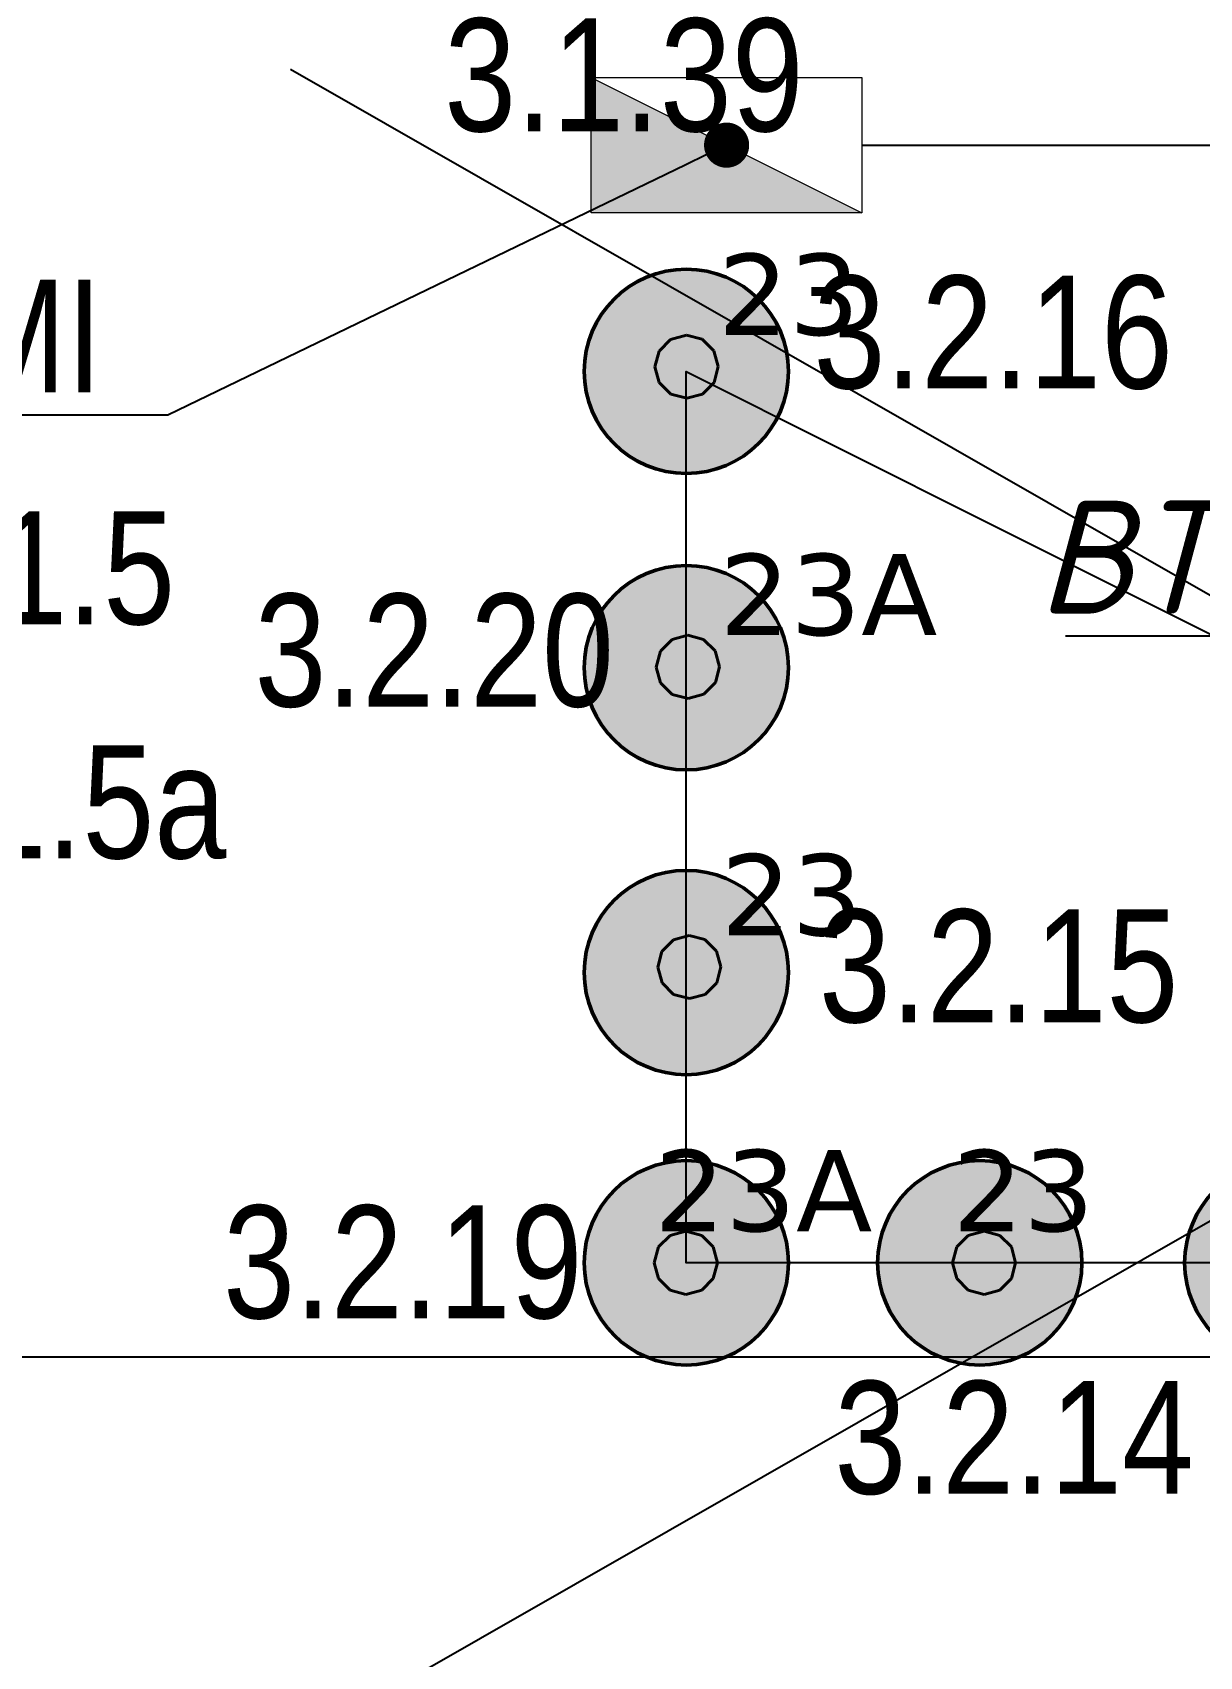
# Model space of a CAD drawing. Header units: millimetres. Extents: x -243740 to 150609, y -473655 to -165121.
# Drawn here: x -219112 to -216526, y -378852 to -375255 of the extents above; entities that cross this region are included whole.
import ezdxf
from ezdxf import colors
from ezdxf.entities.mleader import LeaderData, LeaderLine
from ezdxf.enums import TextEntityAlignment as Align
from ezdxf.math import Vec2, Vec3

# ---------------------------------------------------------------- set-up
doc = ezdxf.new("R2010")
doc.units = ezdxf.units.MM
for name, color, linetype, lineweight in [('0_Авт.', 255, 'Continuous', 5), ('_освещение_dali', 3, 'Continuous', 50), ('DLX_FL2_LUM 5', 5, 'Continuous', 40), ('Аварийное_овещение', 1, 'Continuous', 30), ('Освещение', 5, 'Continuous', 30)]:
    doc.layers.add(name, color=color, linetype=linetype, lineweight=lineweight)
for name, color, linetype in [('_HMI', 6, 'Continuous'), ('_Гр.ЩД-1А.5.9.I2.1', 6, 'Continuous'), ('_Гр.ЩД-1А.5.9.I2.2', 6, 'Continuous')]:
    doc.layers.add(name, color=color, linetype=linetype)
doc.layers.add('DLX_FL2_LUM 6', color=7, linetype='Continuous', lineweight=40, true_color=0xfb2904)
doc.styles.add('Arial Narrow_6', font='ARIALN.TTF', dxfattribs={"height": 193.245432})
doc.styles.get("Standard").update_dxf_attribs({"font": 'ARIALN.TTF'})
doc.styles.add('TableTextStyle', font='')
doc.styles.add('Шрифт - 200', font='', dxfattribs={"height": 200})
doc.styles.get('TableTextStyle').set_extended_font_data('VERDANA.TTF')
doc.styles.get('Шрифт - 200').set_extended_font_data('GOST Common', italic=True)
doc.linetypes.add('Truba', pattern='A,3e-05,[4,MSH_7,S=1,R=0,X=0,Y=0],-3.022072', length=3.022102)

# ---------------------------------------------------------------- blocks, each defined once
blk = doc.blocks.new('A$C453ecf4b')
at = {"layer": 'Аварийное_овещение', "lineweight": 40, "style": 'Arial Narrow_6'}
blk.add_text('А11.5а', height=250, dxfattribs=at).set_placement((15049.9, 20352.8))
blk = doc.blocks.new('_Dot')
at = {"color": 0, "linetype": 'ByBlock', "lineweight": -2}
blk.add_line((-0.5, 0), (-1, 0), dxfattribs=at)
at = {"color": 0, "linetype": 'ByBlock', "const_width": 0.5}
blk.add_lwpolyline([(-0.25, 0, 1), (0.25, 0, 1)], format="xyb", close=True, dxfattribs=at)
blk = doc.blocks.new('*U277')
h = blk.add_hatch(color=0)
h.dxf.hatch_style = 1
h.paths.add_polyline_path([(150, 300), (-150, 300), (-150, -300)])
at = {"color": 0}
blk.add_line((150, 300), (-150, -300), dxfattribs=at)
blk.add_lwpolyline([(150, 300), (150, -300), (-150, -300), (-150, 300)], close=True, dxfattribs=at)
blk = doc.blocks.new('dgdg')
at = {"layer": 'DLX_FL2_LUM 5'}
for points in [[(16942.3, 21502.2, 0), (16977.3, 21511.7, 0)], [(16977.3, 21511.7, 0), (16942.3, 21502.2, 0)], [(16977.3, 21511.7, 0), (16942.3, 21502.2, 0)], [(16942.3, 21502.2, 0), (16977.3, 21511.7, 0)], [(16977.3, 21511.7, 0), (16977.3, 21511.7, 0)], [(16977.3, 21511.7, 0), (17012.3, 21502.5, 0)], [(17012.3, 21502.5, 0), (16977.3, 21511.7, 0)], [(16977.3, 21511.7, 0), (16977.3, 21511.7, 0)], [(17012.3, 21502.5, 0), (16977.3, 21511.7, 0)], [(16977.3, 21511.7, 0), (17012.3, 21502.5, 0)], [(16907.6, 21441.4, 0), (16916.8, 21476.4, 0)], [(16916.8, 21476.4, 0), (16907.6, 21441.4, 0)], [(16916.8, 21476.4, 0), (16907.6, 21441.4, 0)], [(16907.6, 21441.4, 0), (16916.8, 21476.4, 0)], [(16916.8, 21476.4, 0), (16942.3, 21502.2, 0)], [(16942.3, 21502.2, 0), (16916.8, 21476.4, 0)], [(16942.3, 21502.2, 0), (16916.8, 21476.4, 0)], [(16916.8, 21476.4, 0), (16942.3, 21502.2, 0)], [(16916.8, 21476.4, 0), (16916.8, 21476.4, 0)], [(16916.8, 21476.4, 0), (16916.8, 21476.4, 0)], [(16942.3, 21502.2, 0), (16942.3, 21502.2, 0)], [(16942.3, 21502.2, 0), (16942.3, 21502.2, 0)], [(17012.3, 21502.5, 0), (17012.3, 21502.5, 0)], [(17012.3, 21502.5, 0), (17038, 21477, 0)], [(17038, 21477, 0), (17012.3, 21502.5, 0)], [(17012.3, 21502.5, 0), (17012.3, 21502.5, 0)], [(17038, 21477, 0), (17012.3, 21502.5, 0)], [(17012.3, 21502.5, 0), (17038, 21477, 0)], [(17038, 21477, 0), (17038, 21477, 0)], [(17038, 21477, 0), (17047.6, 21442, 0)], [(17047.6, 21442, 0), (17038, 21477, 0)], [(17038, 21477, 0), (17038, 21477, 0)], [(17047.6, 21442, 0), (17038, 21477, 0)], [(17038, 21477, 0), (17047.6, 21442, 0)], [(16917.1, 21406.4, 0), (16907.6, 21441.4, 0)], [(16907.6, 21441.4, 0), (16907.6, 21441.4, 0)], [(16907.6, 21441.4, 0), (16917.1, 21406.4, 0)], [(16907.6, 21441.4, 0), (16907.6, 21441.4, 0)], [(16907.6, 21441.4, 0), (16917.1, 21406.4, 0)], [(16917.1, 21406.4, 0), (16907.6, 21441.4, 0)], [(17047.6, 21442, 0), (17038.4, 21407, 0)], [(17038.4, 21407, 0), (17047.6, 21442, 0)], [(17038.4, 21407, 0), (17047.6, 21442, 0)], [(17047.6, 21442, 0), (17038.4, 21407, 0)], [(17047.6, 21442, 0), (17047.6, 21442, 0)], [(17047.6, 21442, 0), (17047.6, 21442, 0)], [(16942.9, 21380.9, 0), (16917.1, 21406.4, 0)], [(16917.1, 21406.4, 0), (16917.1, 21406.4, 0)], [(16917.1, 21406.4, 0), (16942.9, 21380.9, 0)], [(16917.1, 21406.4, 0), (16917.1, 21406.4, 0)], [(16917.1, 21406.4, 0), (16942.9, 21380.9, 0)], [(16942.9, 21380.9, 0), (16917.1, 21406.4, 0)], [(17038.4, 21407, 0), (17012.9, 21381.2, 0)], [(17012.9, 21381.2, 0), (17038.4, 21407, 0)], [(17012.9, 21381.2, 0), (17038.4, 21407, 0)], [(17038.4, 21407, 0), (17012.9, 21381.2, 0)], [(17038.4, 21407, 0), (17038.4, 21407, 0)], [(17038.4, 21407, 0), (17038.4, 21407, 0)], [(16977.9, 21371.7, 0), (16942.9, 21380.9, 0)], [(16942.9, 21380.9, 0), (16942.9, 21380.9, 0)], [(16942.9, 21380.9, 0), (16977.9, 21371.7, 0)], [(16942.9, 21380.9, 0), (16942.9, 21380.9, 0)], [(16942.9, 21380.9, 0), (16977.9, 21371.7, 0)], [(16977.9, 21371.7, 0), (16942.9, 21380.9, 0)], [(17012.9, 21381.2, 0), (16977.9, 21371.7, 0)], [(16977.9, 21371.7, 0), (17012.9, 21381.2, 0)], [(16977.9, 21371.7, 0), (17012.9, 21381.2, 0)], [(17012.9, 21381.2, 0), (16977.9, 21371.7, 0)], [(16977.9, 21371.7, 0), (16977.9, 21371.7, 0)], [(16977.9, 21371.7, 0), (16977.9, 21371.7, 0)], [(17012.9, 21381.2, 0), (17012.9, 21381.2, 0)], [(17012.9, 21381.2, 0), (17012.9, 21381.2, 0)], [(16948.4, 20172.4, 0), (16983.4, 20182, 0)], [(16983.4, 20182, 0), (16948.4, 20172.4, 0)], [(16983.4, 20182, 0), (16948.4, 20172.4, 0)], [(16948.4, 20172.4, 0), (16983.4, 20182, 0)], [(16983.4, 20182, 0), (16983.4, 20182, 0)], [(16983.4, 20182, 0), (17018.4, 20172.8, 0)], [(17018.4, 20172.8, 0), (16983.4, 20182, 0)], [(16983.4, 20182, 0), (16983.4, 20182, 0)], [(17018.4, 20172.8, 0), (16983.4, 20182, 0)], [(16983.4, 20182, 0), (17018.4, 20172.8, 0)], [(16913.7, 20111.7, 0), (16922.9, 20146.7, 0)], [(16922.9, 20146.7, 0), (16913.7, 20111.7, 0)], [(16922.9, 20146.7, 0), (16913.7, 20111.7, 0)], [(16913.7, 20111.7, 0), (16922.9, 20146.7, 0)], [(16922.9, 20146.7, 0), (16948.4, 20172.4, 0)], [(16948.4, 20172.4, 0), (16922.9, 20146.7, 0)], [(16948.4, 20172.4, 0), (16922.9, 20146.7, 0)], [(16922.9, 20146.7, 0), (16948.4, 20172.4, 0)], [(16922.9, 20146.7, 0), (16922.9, 20146.7, 0)], [(16922.9, 20146.7, 0), (16922.9, 20146.7, 0)], [(16948.4, 20172.4, 0), (16948.4, 20172.4, 0)], [(16948.4, 20172.4, 0), (16948.4, 20172.4, 0)], [(17018.4, 20172.8, 0), (17018.4, 20172.8, 0)], [(17018.4, 20172.8, 0), (17044.2, 20147.3, 0)], [(17044.2, 20147.3, 0), (17018.4, 20172.8, 0)], [(17018.4, 20172.8, 0), (17018.4, 20172.8, 0)], [(17044.2, 20147.3, 0), (17018.4, 20172.8, 0)], [(17018.4, 20172.8, 0), (17044.2, 20147.3, 0)], [(17044.2, 20147.3, 0), (17044.2, 20147.3, 0)], [(17044.2, 20147.3, 0), (17053.7, 20112.3, 0)], [(17053.7, 20112.3, 0), (17044.2, 20147.3, 0)], [(17044.2, 20147.3, 0), (17044.2, 20147.3, 0)], [(17053.7, 20112.3, 0), (17044.2, 20147.3, 0)], [(17044.2, 20147.3, 0), (17053.7, 20112.3, 0)], [(16923.2, 20076.7, 0), (16913.7, 20111.7, 0)], [(16913.7, 20111.7, 0), (16913.7, 20111.7, 0)], [(16913.7, 20111.7, 0), (16923.2, 20076.7, 0)], [(16913.7, 20111.7, 0), (16913.7, 20111.7, 0)], [(16913.7, 20111.7, 0), (16923.2, 20076.7, 0)], [(16923.2, 20076.7, 0), (16913.7, 20111.7, 0)], [(17053.7, 20112.3, 0), (17044.5, 20077.3, 0)], [(17044.5, 20077.3, 0), (17053.7, 20112.3, 0)], [(17044.5, 20077.3, 0), (17053.7, 20112.3, 0)], [(17053.7, 20112.3, 0), (17044.5, 20077.3, 0)], [(17053.7, 20112.3, 0), (17053.7, 20112.3, 0)], [(17053.7, 20112.3, 0), (17053.7, 20112.3, 0)], [(16949, 20051.2, 0), (16923.2, 20076.7, 0)], [(16923.2, 20076.7, 0), (16923.2, 20076.7, 0)], [(16923.2, 20076.7, 0), (16949, 20051.2, 0)], [(16923.2, 20076.7, 0), (16923.2, 20076.7, 0)], [(16923.2, 20076.7, 0), (16949, 20051.2, 0)], [(16949, 20051.2, 0), (16923.2, 20076.7, 0)], [(17044.5, 20077.3, 0), (17019, 20051.5, 0)], [(17019, 20051.5, 0), (17044.5, 20077.3, 0)], [(17019, 20051.5, 0), (17044.5, 20077.3, 0)], [(17044.5, 20077.3, 0), (17019, 20051.5, 0)], [(17044.5, 20077.3, 0), (17044.5, 20077.3, 0)], [(17044.5, 20077.3, 0), (17044.5, 20077.3, 0)], [(16984, 20042, 0), (16949, 20051.2, 0)], [(16949, 20051.2, 0), (16949, 20051.2, 0)], [(16949, 20051.2, 0), (16984, 20042, 0)], [(16949, 20051.2, 0), (16949, 20051.2, 0)], [(16949, 20051.2, 0), (16984, 20042, 0)], [(16984, 20042, 0), (16949, 20051.2, 0)], [(17019, 20051.5, 0), (16984, 20042, 0)], [(16984, 20042, 0), (17019, 20051.5, 0)], [(16984, 20042, 0), (17019, 20051.5, 0)], [(17019, 20051.5, 0), (16984, 20042, 0)], [(16984, 20042, 0), (16984, 20042, 0)], [(16984, 20042, 0), (16984, 20042, 0)], [(17019, 20051.5, 0), (17019, 20051.5, 0)], [(17019, 20051.5, 0), (17019, 20051.5, 0)], [(17576.1, 19492, 0), (17601.7, 19517.6, 0)], [(17601.7, 19517.6, 0), (17576.1, 19492, 0)], [(17601.7, 19517.6, 0), (17576.1, 19492, 0)], [(17576.1, 19492, 0), (17601.7, 19517.6, 0)], [(17601.7, 19517.6, 0), (17636.7, 19527, 0)], [(17636.7, 19527, 0), (17601.7, 19517.6, 0)], [(17636.7, 19527, 0), (17601.7, 19517.6, 0)], [(17601.7, 19517.6, 0), (17636.7, 19527, 0)], [(17601.7, 19517.6, 0), (17601.7, 19517.6, 0)], [(17601.7, 19517.6, 0), (17601.7, 19517.6, 0)], [(17636.7, 19527, 0), (17636.7, 19527, 0)], [(17636.7, 19527, 0), (17671.7, 19517.6, 0)], [(17671.7, 19517.6, 0), (17636.7, 19527, 0)], [(17636.7, 19527, 0), (17636.7, 19527, 0)], [(17671.7, 19517.6, 0), (17636.7, 19527, 0)], [(17636.7, 19527, 0), (17671.7, 19517.6, 0)], [(17671.7, 19517.6, 0), (17671.7, 19517.6, 0)], [(17671.7, 19517.6, 0), (17697.3, 19492, 0)], [(17697.3, 19492, 0), (17671.7, 19517.6, 0)], [(17671.7, 19517.6, 0), (17671.7, 19517.6, 0)], [(17697.3, 19492, 0), (17671.7, 19517.6, 0)], [(17671.7, 19517.6, 0), (17697.3, 19492, 0)], [(17566.7, 19457, 0), (17576.1, 19492, 0)], [(17576.1, 19492, 0), (17566.7, 19457, 0)], [(17576.1, 19492, 0), (17566.7, 19457, 0)], [(17566.7, 19457, 0), (17576.1, 19492, 0)], [(17576.1, 19492, 0), (17576.1, 19492, 0)], [(17576.1, 19492, 0), (17576.1, 19492, 0)], [(17697.3, 19492, 0), (17697.3, 19492, 0)], [(17697.3, 19492, 0), (17706.7, 19457, 0)], [(17706.7, 19457, 0), (17697.3, 19492, 0)], [(17697.3, 19492, 0), (17697.3, 19492, 0)], [(17706.7, 19457, 0), (17697.3, 19492, 0)], [(17697.3, 19492, 0), (17706.7, 19457, 0)], [(17576.1, 19422, 0), (17566.7, 19457, 0)], [(17566.7, 19457, 0), (17566.7, 19457, 0)], [(17566.7, 19457, 0), (17576.1, 19422, 0)], [(17566.7, 19457, 0), (17566.7, 19457, 0)], [(17566.7, 19457, 0), (17576.1, 19422, 0)], [(17576.1, 19422, 0), (17566.7, 19457, 0)], [(17706.7, 19457, 0), (17697.3, 19422, 0)], [(17697.3, 19422, 0), (17706.7, 19457, 0)], [(17697.3, 19422, 0), (17706.7, 19457, 0)], [(17706.7, 19457, 0), (17697.3, 19422, 0)], [(17706.7, 19457, 0), (17706.7, 19457, 0)], [(17706.7, 19457, 0), (17706.7, 19457, 0)], [(17576.1, 19422, 0), (17576.1, 19422, 0)], [(17601.7, 19396.3, 0), (17576.1, 19422, 0)], [(17576.1, 19422, 0), (17576.1, 19422, 0)], [(17576.1, 19422, 0), (17601.7, 19396.3, 0)], [(17576.1, 19422, 0), (17601.7, 19396.3, 0)], [(17601.7, 19396.3, 0), (17576.1, 19422, 0)], [(17636.7, 19387, 0), (17601.7, 19396.3, 0)], [(17601.7, 19396.3, 0), (17601.7, 19396.3, 0)], [(17601.7, 19396.3, 0), (17636.7, 19387, 0)], [(17601.7, 19396.3, 0), (17601.7, 19396.3, 0)], [(17601.7, 19396.3, 0), (17636.7, 19387, 0)], [(17636.7, 19387, 0), (17601.7, 19396.3, 0)], [(17671.7, 19396.3, 0), (17636.7, 19387, 0)], [(17636.7, 19387, 0), (17671.7, 19396.3, 0)], [(17636.7, 19387, 0), (17671.7, 19396.3, 0)], [(17671.7, 19396.3, 0), (17636.7, 19387, 0)], [(17697.3, 19422, 0), (17671.7, 19396.3, 0)], [(17671.7, 19396.3, 0), (17697.3, 19422, 0)], [(17671.7, 19396.3, 0), (17697.3, 19422, 0)], [(17697.3, 19422, 0), (17671.7, 19396.3, 0)], [(17671.7, 19396.3, 0), (17671.7, 19396.3, 0)], [(17671.7, 19396.3, 0), (17671.7, 19396.3, 0)], [(17697.3, 19422, 0), (17697.3, 19422, 0)], [(17697.3, 19422, 0), (17697.3, 19422, 0)], [(17636.7, 19387, 0), (17636.7, 19387, 0)], [(17636.7, 19387, 0), (17636.7, 19387, 0)]]:
    blk.add_polyline3d(points, dxfattribs=at)
at = {"layer": 'DLX_FL2_LUM 6'}
for points in [[(16919.9, 20811.5, 0), (16945.4, 20837.2, 0)], [(16945.4, 20837.2, 0), (16919.9, 20811.5, 0)], [(16945.4, 20837.2, 0), (16919.9, 20811.5, 0)], [(16919.9, 20811.5, 0), (16945.4, 20837.2, 0)], [(16945.4, 20837.2, 0), (16980.3, 20846.8, 0)], [(16980.3, 20846.8, 0), (16945.4, 20837.2, 0)], [(16980.3, 20846.8, 0), (16945.4, 20837.2, 0)], [(16945.4, 20837.2, 0), (16980.3, 20846.8, 0)], [(16945.4, 20837.2, 0), (16945.4, 20837.2, 0)], [(16945.4, 20837.2, 0), (16945.4, 20837.2, 0)], [(16980.3, 20846.8, 0), (16980.3, 20846.8, 0)], [(16980.3, 20846.8, 0), (17015.4, 20837.6, 0)], [(17015.4, 20837.6, 0), (16980.3, 20846.8, 0)], [(16980.3, 20846.8, 0), (16980.3, 20846.8, 0)], [(17015.4, 20837.6, 0), (16980.3, 20846.8, 0)], [(16980.3, 20846.8, 0), (17015.4, 20837.6, 0)], [(17015.4, 20837.6, 0), (17015.4, 20837.6, 0)], [(17015.4, 20837.6, 0), (17041.1, 20812.1, 0)], [(17041.1, 20812.1, 0), (17015.4, 20837.6, 0)], [(17015.4, 20837.6, 0), (17015.4, 20837.6, 0)], [(17041.1, 20812.1, 0), (17015.4, 20837.6, 0)], [(17015.4, 20837.6, 0), (17041.1, 20812.1, 0)], [(16910.6, 20776.5, 0), (16919.9, 20811.5, 0)], [(16919.9, 20811.5, 0), (16910.6, 20776.5, 0)], [(16919.9, 20811.5, 0), (16910.6, 20776.5, 0)], [(16910.6, 20776.5, 0), (16919.9, 20811.5, 0)], [(16919.9, 20811.5, 0), (16919.9, 20811.5, 0)], [(16919.9, 20811.5, 0), (16919.9, 20811.5, 0)], [(17041.1, 20812.1, 0), (17041.1, 20812.1, 0)], [(17041.1, 20812.1, 0), (17050.6, 20777.1, 0)], [(17050.6, 20777.1, 0), (17041.1, 20812.1, 0)], [(17041.1, 20812.1, 0), (17041.1, 20812.1, 0)], [(17050.6, 20777.1, 0), (17041.1, 20812.1, 0)], [(17041.1, 20812.1, 0), (17050.6, 20777.1, 0)], [(16920.2, 20741.5, 0), (16910.6, 20776.5, 0)], [(16910.6, 20776.5, 0), (16910.6, 20776.5, 0)], [(16910.6, 20776.5, 0), (16920.2, 20741.5, 0)], [(16910.6, 20776.5, 0), (16910.6, 20776.5, 0)], [(16910.6, 20776.5, 0), (16920.2, 20741.5, 0)], [(16920.2, 20741.5, 0), (16910.6, 20776.5, 0)], [(17050.6, 20777.1, 0), (17041.4, 20742.1, 0)], [(17041.4, 20742.1, 0), (17050.6, 20777.1, 0)], [(17041.4, 20742.1, 0), (17050.6, 20777.1, 0)], [(17050.6, 20777.1, 0), (17041.4, 20742.1, 0)], [(17050.6, 20777.1, 0), (17050.6, 20777.1, 0)], [(17050.6, 20777.1, 0), (17050.6, 20777.1, 0)], [(16945.9, 20716, 0), (16920.2, 20741.5, 0)], [(16920.2, 20741.5, 0), (16920.2, 20741.5, 0)], [(16920.2, 20741.5, 0), (16945.9, 20716, 0)], [(16920.2, 20741.5, 0), (16920.2, 20741.5, 0)], [(16920.2, 20741.5, 0), (16945.9, 20716, 0)], [(16945.9, 20716, 0), (16920.2, 20741.5, 0)], [(17041.4, 20742.1, 0), (17015.9, 20716.3, 0)], [(17015.9, 20716.3, 0), (17041.4, 20742.1, 0)], [(17015.9, 20716.3, 0), (17041.4, 20742.1, 0)], [(17041.4, 20742.1, 0), (17015.9, 20716.3, 0)], [(17041.4, 20742.1, 0), (17041.4, 20742.1, 0)], [(17041.4, 20742.1, 0), (17041.4, 20742.1, 0)], [(16981, 20706.8, 0), (16945.9, 20716, 0)], [(16945.9, 20716, 0), (16945.9, 20716, 0)], [(16945.9, 20716, 0), (16981, 20706.8, 0)], [(16945.9, 20716, 0), (16945.9, 20716, 0)], [(16945.9, 20716, 0), (16981, 20706.8, 0)], [(16981, 20706.8, 0), (16945.9, 20716, 0)], [(17015.9, 20716.3, 0), (16981, 20706.8, 0)], [(16981, 20706.8, 0), (17015.9, 20716.3, 0)], [(16981, 20706.8, 0), (17015.9, 20716.3, 0)], [(17015.9, 20716.3, 0), (16981, 20706.8, 0)], [(16981, 20706.8, 0), (16981, 20706.8, 0)], [(16981, 20706.8, 0), (16981, 20706.8, 0)], [(17015.9, 20716.3, 0), (17015.9, 20716.3, 0)], [(17015.9, 20716.3, 0), (17015.9, 20716.3, 0)], [(16915.5, 19492, 0), (16941.1, 19517.6, 0)], [(16941.1, 19517.6, 0), (16915.5, 19492, 0)], [(16941.1, 19517.6, 0), (16915.5, 19492, 0)], [(16915.5, 19492, 0), (16941.1, 19517.6, 0)], [(16941.1, 19517.6, 0), (16976.1, 19527, 0)], [(16976.1, 19527, 0), (16941.1, 19517.6, 0)], [(16976.1, 19527, 0), (16941.1, 19517.6, 0)], [(16941.1, 19517.6, 0), (16976.1, 19527, 0)], [(16941.1, 19517.6, 0), (16941.1, 19517.6, 0)], [(16941.1, 19517.6, 0), (16941.1, 19517.6, 0)], [(16976.1, 19527, 0), (16976.1, 19527, 0)], [(16976.1, 19527, 0), (17011.1, 19517.6, 0)], [(17011.1, 19517.6, 0), (16976.1, 19527, 0)], [(16976.1, 19527, 0), (16976.1, 19527, 0)], [(17011.1, 19517.6, 0), (16976.1, 19527, 0)], [(16976.1, 19527, 0), (17011.1, 19517.6, 0)], [(17011.1, 19517.6, 0), (17011.1, 19517.6, 0)], [(17011.1, 19517.6, 0), (17036.7, 19492, 0)], [(17036.7, 19492, 0), (17011.1, 19517.6, 0)], [(17011.1, 19517.6, 0), (17011.1, 19517.6, 0)], [(17036.7, 19492, 0), (17011.1, 19517.6, 0)], [(17011.1, 19517.6, 0), (17036.7, 19492, 0)], [(16906.1, 19457, 0), (16915.5, 19492, 0)], [(16915.5, 19492, 0), (16906.1, 19457, 0)], [(16915.5, 19492, 0), (16906.1, 19457, 0)], [(16906.1, 19457, 0), (16915.5, 19492, 0)], [(16915.5, 19492, 0), (16915.5, 19492, 0)], [(16915.5, 19492, 0), (16915.5, 19492, 0)], [(17036.7, 19492, 0), (17036.7, 19492, 0)], [(17036.7, 19492, 0), (17046.1, 19457, 0)], [(17046.1, 19457, 0), (17036.7, 19492, 0)], [(17036.7, 19492, 0), (17036.7, 19492, 0)], [(17046.1, 19457, 0), (17036.7, 19492, 0)], [(17036.7, 19492, 0), (17046.1, 19457, 0)], [(16915.5, 19422, 0), (16906.1, 19457, 0)], [(16906.1, 19457, 0), (16906.1, 19457, 0)], [(16906.1, 19457, 0), (16915.5, 19422, 0)], [(16906.1, 19457, 0), (16906.1, 19457, 0)], [(16906.1, 19457, 0), (16915.5, 19422, 0)], [(16915.5, 19422, 0), (16906.1, 19457, 0)], [(17046.1, 19457, 0), (17036.7, 19422, 0)], [(17036.7, 19422, 0), (17046.1, 19457, 0)], [(17036.7, 19422, 0), (17046.1, 19457, 0)], [(17046.1, 19457, 0), (17036.7, 19422, 0)], [(17046.1, 19457, 0), (17046.1, 19457, 0)], [(17046.1, 19457, 0), (17046.1, 19457, 0)], [(16915.5, 19422, 0), (16915.5, 19422, 0)], [(16941.1, 19396.3, 0), (16915.5, 19422, 0)], [(16915.5, 19422, 0), (16915.5, 19422, 0)], [(16915.5, 19422, 0), (16941.1, 19396.3, 0)], [(16915.5, 19422, 0), (16941.1, 19396.3, 0)], [(16941.1, 19396.3, 0), (16915.5, 19422, 0)], [(16976.1, 19387, 0), (16941.1, 19396.3, 0)], [(16941.1, 19396.3, 0), (16941.1, 19396.3, 0)], [(16941.1, 19396.3, 0), (16976.1, 19387, 0)], [(16941.1, 19396.3, 0), (16941.1, 19396.3, 0)], [(16941.1, 19396.3, 0), (16976.1, 19387, 0)], [(16976.1, 19387, 0), (16941.1, 19396.3, 0)], [(17011.1, 19396.3, 0), (16976.1, 19387, 0)], [(16976.1, 19387, 0), (17011.1, 19396.3, 0)], [(16976.1, 19387, 0), (17011.1, 19396.3, 0)], [(17011.1, 19396.3, 0), (16976.1, 19387, 0)], [(17036.7, 19422, 0), (17011.1, 19396.3, 0)], [(17011.1, 19396.3, 0), (17036.7, 19422, 0)], [(17011.1, 19396.3, 0), (17036.7, 19422, 0)], [(17036.7, 19422, 0), (17011.1, 19396.3, 0)], [(17011.1, 19396.3, 0), (17011.1, 19396.3, 0)], [(17011.1, 19396.3, 0), (17011.1, 19396.3, 0)], [(17036.7, 19422, 0), (17036.7, 19422, 0)], [(17036.7, 19422, 0), (17036.7, 19422, 0)], [(16976.1, 19387, 0), (16976.1, 19387, 0)], [(16976.1, 19387, 0), (16976.1, 19387, 0)]]:
    blk.add_polyline3d(points, dxfattribs=at)
at = {"layer": 'Освещение', "lineweight": 40, "style": 'Arial Narrow_6'}
blk.add_text('А11.5', height=250, dxfattribs=at).set_placement((15095.9, 20871.2))
blk = doc.blocks.new('A$Cab2378fa')
at = {"lineweight": 25, "true_color": 0xfff5f5}
h = blk.add_hatch(color=7, dxfattribs=at)
h.dxf.hatch_style = 1
h.paths.add_polyline_path([(0, 0), (-141.6, -170.3, 0.174923), (3, -222.4, 0.197808), (162.3, -156.8)])
h.paths.add_polyline_path([(-163.2, 157.6), (0, 0), (147.8, 177.8, 0.175398), (3, 230.2, 0.209014)])
at = {"lineweight": 25}
h = blk.add_hatch(color=0, dxfattribs=at)
h.paths.add_polyline_path([(162.3, -156.8, 0.442338), (147.8, 177.8), (0, 0)])
h.paths.add_polyline_path([(-141.6, -170.3), (0, 0), (-163.2, 157.6, 0.430096)])
blk.add_circle((3, 3.9), 226.3)

msp = doc.modelspace()

# ---------------------------------------------------------------- linework, layer by layer
at = {"layer": '_HMI', "ltscale": 100}
for points in [[(-217273.7, -375504.8), (-211238.1, -375504.8), (-211238.1, -386658.7), (-150051.6, -386658.7), (-150051.6, -393664.8)], [(-223976.7, -377737.2), (-223976.7, -378188.3), (-211259.5, -378188.3), (-211238.1, -386658.7), (-150051.6, -386658.7), (-150051.6, -393664.8)]]:
    msp.add_lwpolyline(points, dxfattribs=at)
at = {"layer": '_Гр.ЩД-1А.5.9.I2.2', "ltscale": 100}
msp.add_lwpolyline([(-211259.5, -377983.7), (-212970.6, -377983.7), (-213631.2, -377983.7), (-214291.8, -377983.7), (-214951.5, -377980.3), (-215612.1, -377980.3), (-216272.7, -377980.3), (-216933.3, -377980.3), (-217593.9, -377980.3), (-217663.1, -377980.3), (-217663.1, -377337.3), (-217663.1, -376662.2), (-217663.1, -376005.8), (-215290, -377195), (-215290, -376855), (-214547.9, -376699.1), (-213692.5, -377164.7), (-214018.4, -376241.9), (-211624.6, -376241.9)], dxfattribs=at)
at = {"layer": 'Defpoints', "color": 251, "ltscale": 100, "true_color": 0x636466}
for points in [[(-212040, -375337.2), (-218540, -379052.8)], [(-212040, -379052.8), (-218540, -375337.2)]]:
    msp.add_lwpolyline(points, dxfattribs=at)

# ---------------------------------------------------------------- block references
at = {"layer": '0_Авт.', "color": 1, "rotation": 89.99999999999999}
msp.add_blockref('*U277', (-217573.7, -375504.8), dxfattribs=at)
at = {"layer": '_освещение_dali', "ltscale": 100}
msp.add_blockref('A$C453ecf4b', (-234640, -397437.2), dxfattribs=at)
at = {"layer": '_освещение_dali', "color": 5, "ltscale": 100}
for p in [(-217666, -376009.7), (-217666, -377341.2), (-217015.7, -377984.2), (-216335.4, -377984.2)]:
    msp.add_blockref('A$Cab2378fa', p, dxfattribs=at)
at = {"layer": '_освещение_dali', "color": 1, "ltscale": 100}
for p in [(-217666, -376666.1), (-217666, -377984.2)]:
    msp.add_blockref('A$Cab2378fa', p, dxfattribs=at)
at = {"layer": 'Defpoints', "linetype": 'Truba'}
msp.add_blockref('dgdg', (-234640, -397437.2), dxfattribs=at)

# ---------------------------------------------------------------- texts
at = {"layer": '_Гр.ЩД-1А.5.9.I2.1', "ltscale": 100}
msp.add_text('3.1.39', height=250, dxfattribs=at).set_placement((-217801.1, -375549.1), align=Align.BOTTOM_CENTER)
at = {"layer": '_Гр.ЩД-1А.5.9.I2.2', "ltscale": 100}
for s, p in [('3.2.16', (-216982.9, -376118.7)), ('3.2.20', (-218221.5, -376823.3)), ('3.2.15', (-216970.8, -377522.5)), ('3.2.19', (-218291.1, -378178.1)), ('3.2.14', (-216936.6, -378566.9))]:
    msp.add_text(s, height=250, dxfattribs=at).set_placement(p, align=Align.BOTTOM_CENTER)
at = {"layer": '_освещение_dali', "color": 71, "true_color": 0xc4e280, "style": 'TableTextStyle'}
for s, p in [('23', (-217592.8, -375925.2)), ('23А', (-217589.7, -376590)), ('23', (-217586.6, -377254.9)), ('23А', (-217733.9, -377910.2)), ('23', (-217073.3, -377910.2))]:
    msp.add_text(s, height=180, dxfattribs=at).set_placement(p)

# ---------------------------------------------------------------- leaders
at = {"layer": '0_Авт.', "color": 1}
ml = msp.add_multileader_mtext('Standard', dxfattribs=at)
ml.set_content('1А.12.2.4-HMI', color=1)
ml.set_leader_properties()
ml.set_arrow_properties(name='DOT')
ml.build(insert=Vec2(0, 0))
ml.multileader.update_dxf_attribs({"has_dogleg": 0, "text_left_attachment_type": 6, "text_right_attachment_type": 6, "arrow_head_size": 100})
ctx = ml.context
ctx.base_point, ctx.char_height, ctx.arrow_head_size, ctx.landing_gap_size, ctx.plane_origin = Vec3(-221003.3, -376102.5), 250, 100, 200, Vec3(-138182.9, -247656.2)
ctx.left_attachment, ctx.right_attachment = 6, 6
notes = []
notes.append((ctx, [(1, (1, 1, 0), (-218804, -376102.5), (-1, 0), 8, [(1, [(-217573.7, -375504.8)], 0, [])])]))
ctx.mtext.insert, ctx.mtext.width, ctx.mtext.flow_direction = Vec3(-220803.3, -375802.5), 1553.83, 5
at = {"layer": '_освещение_dali'}
ml = msp.add_multileader_mtext('Standard', dxfattribs=at)
ml.set_content('{\\fISOCPEUR|b0|i1|c204|p34;ВТ3.2.4\\fISOCPEUR|b0|i1|c0|p34;5}', color=256, style='Шрифт - 200')
ml.set_leader_properties()
ml.set_arrow_properties(name='DOT')
ml.build(insert=Vec2(0, 0))
ml.multileader.update_dxf_attribs({"has_dogleg": 0, "text_left_attachment_type": 6, "text_right_attachment_type": 6, "arrow_head_size": 100})
ctx = ml.context
ctx.base_point, ctx.char_height, ctx.arrow_head_size, ctx.landing_gap_size, ctx.plane_origin = Vec3(-217086.3, -376592.2), 250, 100, 200, Vec3(-133032.6, -246194.5)
ctx.left_attachment, ctx.right_attachment = 6, 6
notes.append((ctx, [(1, (1, 1, 0), (-215362.8, -376592.2), (-1, 0), 8, [(1, [(-215314.5, -377190.2)], 0, [])])]))
ctx.mtext.insert, ctx.mtext.width, ctx.mtext.flow_direction = Vec3(-216886.3, -376292.2), 1239.583, 5
for ctx, leaders in notes:
    for number, flags, end, landing, length, lines in leaders:
        leader = LeaderData()
        leader.index, (leader.has_last_leader_line, leader.has_dogleg_vector, leader.attachment_direction) = number, flags
        leader.last_leader_point, leader.dogleg_vector, leader.dogleg_length = Vec3(end), Vec3(landing), length
        for number, points, colour, breaks in lines:
            line = LeaderLine()
            line.index, line.vertices, line.color, line.breaks = number, Vec3.list(points), colors.encode_raw_color(colour), breaks
            leader.lines.append(line)
        ctx.leaders.append(leader)

doc.saveas('drawing.dxf')
